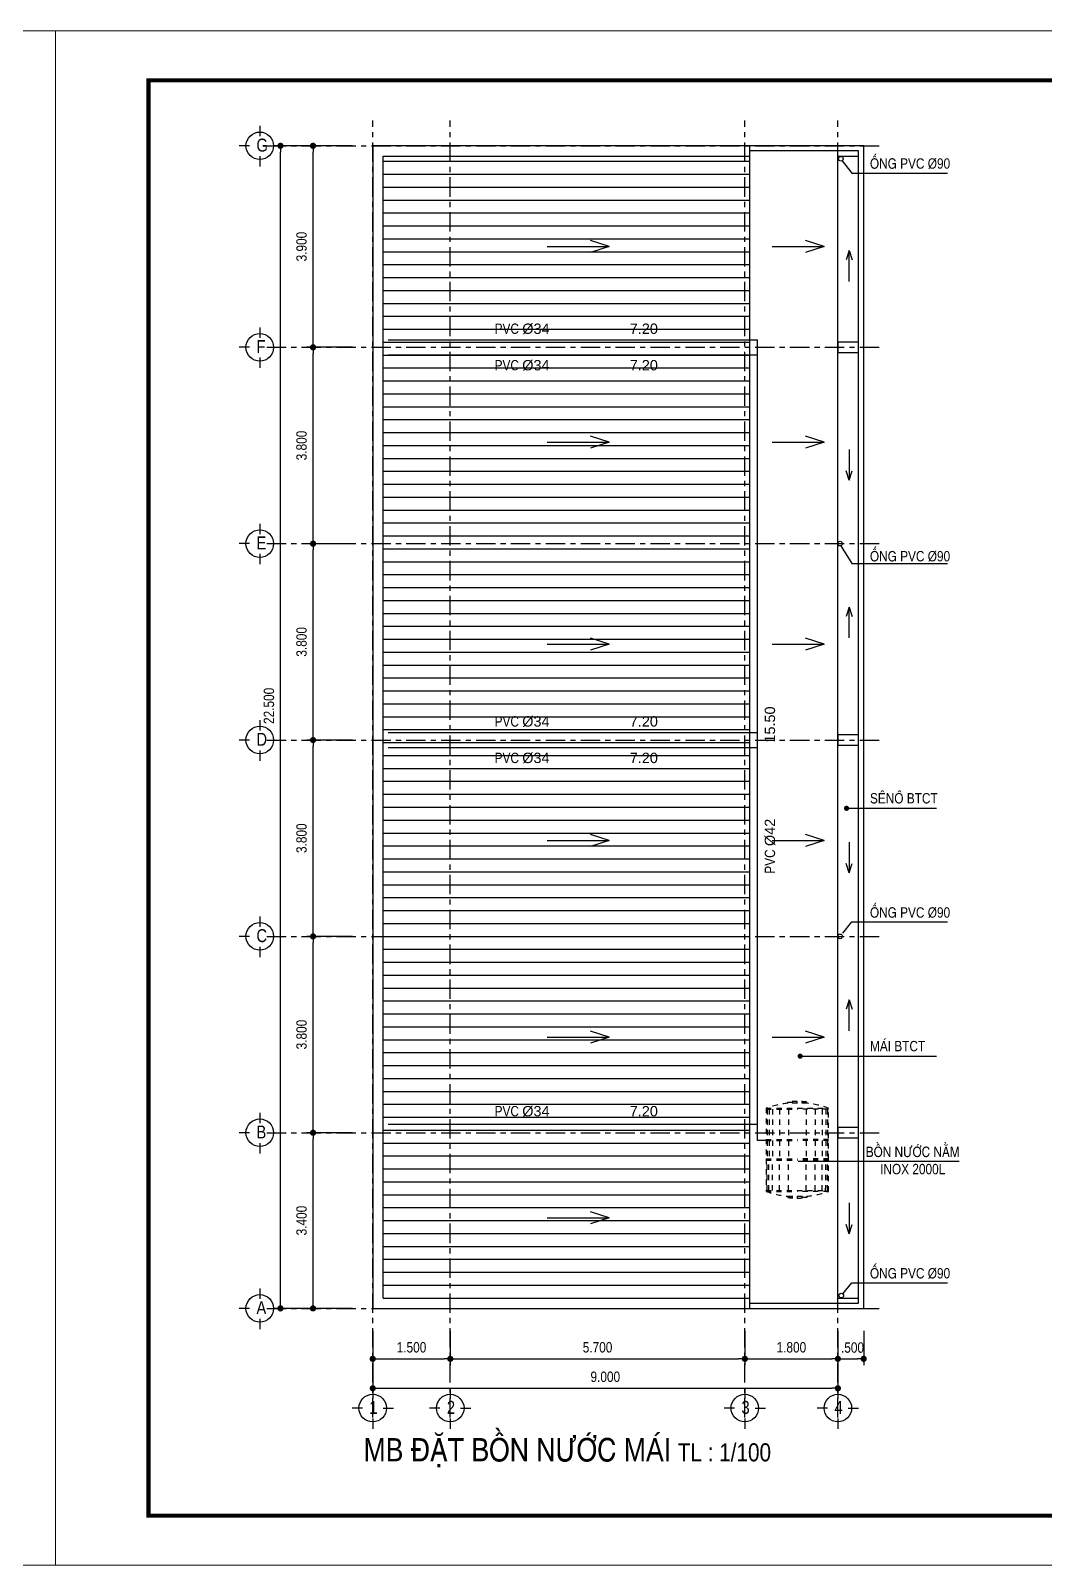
# Model space of a CAD drawing. Header units: millimetres. Extents: x -341 to 79, y 65 to 137.
# Drawn here: x -257.7 to -238.08, y 107.61 to 137.31 of the extents above; entities that cross this region are included whole.
import ezdxf

# ---------------------------------------------------------------- set-up
doc = ezdxf.new("R2010")
doc.units = ezdxf.units.MM
doc.header["$LTSCALE"] = 0.3
doc.header["$MEASUREMENT"] = 0
doc.linetypes.add('ACAD_ISO03W100', pattern=[30, 12, -18])
doc.linetypes.add('CENTER', pattern=[2, 1.25, -0.25, 0.25, -0.25])
doc.layers.get('0').update_dxf_attribs({"linetype": 'CONTINUOUS', "lineweight": 13})
doc.layers.get('DEFPOINTS').update_dxf_attribs({"linetype": 'CONTINUOUS', "lineweight": 13})
for name, color, linetype in [('CHU', 3, 'CONTINUOUS'), ('HATCH', 8, 'CONTINUOUS'), ('HATCH1', 8, 'CONTINUOUS'), ('KHUNG', 6, 'CONTINUOUS'), ('LAYER 1', 1, 'CONTINUOUS'), ('LAYER 7', 7, 'CONTINUOUS'), ('LAYER1', 1, 'CONTINUOUS'), ('LAYER7', 7, 'CONTINUOUS')]:
    doc.layers.add(name, color=color, linetype=linetype)
doc.styles.add('HELVE-KT', font='VHELVCN.TTF')
doc.dimstyles.new('1-100', dxfattribs={"dimtxt": 0.2, "dimasz": 0.12, "dimexe": 0.12, "dimexo": 0.2, "dimgap": 0.12, "dimtad": 1, "dimdec": 3, "dimzin": 4, "dimdsep": 46, "dimtxsty": 'HELVE-KT', "dimblk1": 'DOT', "dimblk2": 'DOT', "dimsah": 1, "dimcen": -0.18, "dimadec": 3, "dimazin": 0, "dimtfac": 1, "dimtdec": 3, "dimtmove": 2, "dimatfit": 3, "dimldrblk": 'DOT', "dimfxl": 0, "dimtolj": 1, "dimtzin": 4, "dimarcsym": 0})

# ---------------------------------------------------------------- blocks, each defined once
blk = doc.blocks.new('_DOT')
at = {"color": 0, "linetype": 'ByBlock'}
blk.add_line((-0.5, 0), (-1, 0), dxfattribs=at)
at = {"color": 0, "linetype": 'ByBlock', "const_width": 0.5}
blk.add_lwpolyline([(-0.25, 0, 1), (0.25, 0, 1)], format="xyb", close=True, dxfattribs=at)
blk = doc.blocks.new('*D11')
at = {"layer": 'DEFPOINTS', "color": 0, "lineweight": -2, "ltscale": 5}
for p in [(-251.078, 112.348), (-249.578, 112.348), (-249.578, 111.606)]:
    blk.add_point(p, dxfattribs=at)
at = {"layer": 'LAYER 1', "color": 0, "lineweight": -2, "ltscale": 5}
for p, q in [((-251.078, 112.148), (-251.078, 111.486)), ((-249.578, 112.148), (-249.578, 111.486)), ((-250.958, 111.606), (-249.698, 111.606))]:
    blk.add_line(p, q, dxfattribs=at)
at = {"layer": 'LAYER 1', "color": 0, "lineweight": -2, "ltscale": 5, "xscale": 0.12, "yscale": 0.12, "zscale": 0.12, "rotation": 180}
blk.add_blockref('_DOT', (-251.078, 111.606), dxfattribs=at)
at = {"layer": 'LAYER 1', "color": 0, "lineweight": -2, "ltscale": 5, "xscale": 0.12, "yscale": 0.12, "zscale": 0.12}
blk.add_blockref('_DOT', (-249.578, 111.606), dxfattribs=at)
at = {"layer": 'LAYER 1', "color": 0, "ltscale": 5, "insert": (-250.328, 111.828), "char_height": 0.2, "attachment_point": 5, "style": 'HELVE-KT'}
blk.add_mtext('\\A1;1.500', dxfattribs=at)
blk = doc.blocks.new('*D12')
at = {"layer": 'DEFPOINTS', "color": 0, "lineweight": -2, "ltscale": 5}
for p in [(-249.578, 112.348), (-243.878, 112.348), (-243.878, 111.606)]:
    blk.add_point(p, dxfattribs=at)
at = {"layer": 'LAYER 1', "color": 0, "lineweight": -2, "ltscale": 5}
for p, q in [((-249.578, 112.148), (-249.578, 111.486)), ((-243.878, 112.148), (-243.878, 111.486)), ((-249.458, 111.606), (-243.998, 111.606))]:
    blk.add_line(p, q, dxfattribs=at)
at = {"layer": 'LAYER 1', "color": 0, "lineweight": -2, "ltscale": 5, "xscale": 0.12, "yscale": 0.12, "zscale": 0.12, "rotation": 180}
blk.add_blockref('_DOT', (-249.578, 111.606), dxfattribs=at)
at = {"layer": 'LAYER 1', "color": 0, "lineweight": -2, "ltscale": 5, "xscale": 0.12, "yscale": 0.12, "zscale": 0.12}
blk.add_blockref('_DOT', (-243.878, 111.606), dxfattribs=at)
at = {"layer": 'LAYER 1', "color": 0, "ltscale": 5, "insert": (-246.728, 111.828), "char_height": 0.2, "attachment_point": 5, "style": 'HELVE-KT'}
blk.add_mtext('\\A1;5.700', dxfattribs=at)
blk = doc.blocks.new('*D13')
at = {"layer": 'DEFPOINTS', "color": 0, "lineweight": -2, "ltscale": 5}
for p in [(-252.233, 115.982), (-251.271, 115.982), (-251.271, 112.582)]:
    blk.add_point(p, dxfattribs=at)
at = {"layer": 'LAYER 1', "color": 0, "lineweight": -2, "ltscale": 5}
for p, q in [((-251.471, 115.982), (-252.353, 115.982)), ((-252.233, 112.702), (-252.233, 115.862)), ((-251.471, 112.582), (-252.353, 112.582))]:
    blk.add_line(p, q, dxfattribs=at)
at = {"layer": 'LAYER 1', "color": 0, "lineweight": -2, "ltscale": 5, "xscale": 0.12, "yscale": 0.12, "zscale": 0.12}
for p, rotation in [((-252.233, 115.982), 90), ((-252.233, 112.582), 270)]:
    blk.add_blockref('_DOT', p, dxfattribs=dict(at, rotation=rotation))
at = {"layer": 'LAYER 1', "color": 0, "ltscale": 5, "insert": (-252.455, 114.282), "char_height": 0.2, "attachment_point": 5, "rotation": 90, "style": 'HELVE-KT'}
blk.add_mtext('\\A1;3.400', dxfattribs=at)
blk = doc.blocks.new('*D14')
at = {"layer": 'DEFPOINTS', "color": 0, "lineweight": -2, "ltscale": 5}
for p in [(-252.233, 119.782), (-251.271, 119.782), (-251.271, 115.982)]:
    blk.add_point(p, dxfattribs=at)
at = {"layer": 'LAYER 1', "color": 0, "lineweight": -2, "ltscale": 5}
for p, q in [((-251.471, 119.782), (-252.353, 119.782)), ((-252.233, 116.102), (-252.233, 119.662)), ((-251.471, 115.982), (-252.353, 115.982))]:
    blk.add_line(p, q, dxfattribs=at)
at = {"layer": 'LAYER 1', "color": 0, "lineweight": -2, "ltscale": 5, "xscale": 0.12, "yscale": 0.12, "zscale": 0.12}
for p, rotation in [((-252.233, 119.782), 90), ((-252.233, 115.982), 270)]:
    blk.add_blockref('_DOT', p, dxfattribs=dict(at, rotation=rotation))
at = {"layer": 'LAYER 1', "color": 0, "ltscale": 5, "insert": (-252.455, 117.882), "char_height": 0.2, "attachment_point": 5, "rotation": 90, "style": 'HELVE-KT'}
blk.add_mtext('\\A1;3.800', dxfattribs=at)
blk = doc.blocks.new('*D15')
at = {"layer": 'DEFPOINTS', "color": 0, "lineweight": -2, "ltscale": 5}
for p in [(-252.233, 123.582), (-251.271, 123.582), (-251.271, 119.782)]:
    blk.add_point(p, dxfattribs=at)
at = {"layer": 'LAYER 1', "color": 0, "lineweight": -2, "ltscale": 5}
for p, q in [((-251.471, 123.582), (-252.353, 123.582)), ((-252.233, 119.902), (-252.233, 123.462)), ((-251.471, 119.782), (-252.353, 119.782))]:
    blk.add_line(p, q, dxfattribs=at)
at = {"layer": 'LAYER 1', "color": 0, "lineweight": -2, "ltscale": 5, "xscale": 0.12, "yscale": 0.12, "zscale": 0.12}
for p, rotation in [((-252.233, 123.582), 90), ((-252.233, 119.782), 270)]:
    blk.add_blockref('_DOT', p, dxfattribs=dict(at, rotation=rotation))
at = {"layer": 'LAYER 1', "color": 0, "ltscale": 5, "insert": (-252.455, 121.682), "char_height": 0.2, "attachment_point": 5, "rotation": 90, "style": 'HELVE-KT'}
blk.add_mtext('\\A1;3.800', dxfattribs=at)
blk = doc.blocks.new('*D16')
at = {"layer": 'DEFPOINTS', "color": 0, "lineweight": -2, "ltscale": 5}
for p in [(-252.233, 127.382), (-251.271, 127.382), (-251.271, 123.582)]:
    blk.add_point(p, dxfattribs=at)
at = {"layer": 'LAYER 1', "color": 0, "lineweight": -2, "ltscale": 5}
for p, q in [((-251.471, 127.382), (-252.353, 127.382)), ((-252.233, 123.702), (-252.233, 127.262)), ((-251.471, 123.582), (-252.353, 123.582))]:
    blk.add_line(p, q, dxfattribs=at)
at = {"layer": 'LAYER 1', "color": 0, "lineweight": -2, "ltscale": 5, "xscale": 0.12, "yscale": 0.12, "zscale": 0.12}
for p, rotation in [((-252.233, 127.382), 90), ((-252.233, 123.582), 270)]:
    blk.add_blockref('_DOT', p, dxfattribs=dict(at, rotation=rotation))
at = {"layer": 'LAYER 1', "color": 0, "ltscale": 5, "insert": (-252.455, 125.482), "char_height": 0.2, "attachment_point": 5, "rotation": 90, "style": 'HELVE-KT'}
blk.add_mtext('\\A1;3.800', dxfattribs=at)
blk = doc.blocks.new('*D17')
at = {"layer": 'DEFPOINTS', "color": 0, "lineweight": -2, "ltscale": 5}
for p in [(-252.233, 131.182), (-251.271, 131.182), (-251.271, 127.382)]:
    blk.add_point(p, dxfattribs=at)
at = {"layer": 'LAYER 1', "color": 0, "lineweight": -2, "ltscale": 5}
for p, q in [((-251.471, 131.182), (-252.353, 131.182)), ((-252.233, 127.502), (-252.233, 131.062)), ((-251.471, 127.382), (-252.353, 127.382))]:
    blk.add_line(p, q, dxfattribs=at)
at = {"layer": 'LAYER 1', "color": 0, "lineweight": -2, "ltscale": 5, "xscale": 0.12, "yscale": 0.12, "zscale": 0.12}
for p, rotation in [((-252.233, 131.182), 90), ((-252.233, 127.382), 270)]:
    blk.add_blockref('_DOT', p, dxfattribs=dict(at, rotation=rotation))
at = {"layer": 'LAYER 1', "color": 0, "ltscale": 5, "insert": (-252.455, 129.282), "char_height": 0.2, "attachment_point": 5, "rotation": 90, "style": 'HELVE-KT'}
blk.add_mtext('\\A1;3.800', dxfattribs=at)
blk = doc.blocks.new('*D18')
at = {"layer": 'DEFPOINTS', "color": 0, "lineweight": -2, "ltscale": 5}
for p in [(-252.233, 135.082), (-251.271, 135.082), (-251.271, 131.182)]:
    blk.add_point(p, dxfattribs=at)
at = {"layer": 'LAYER 1', "color": 0, "lineweight": -2, "ltscale": 5}
for p, q in [((-251.471, 135.082), (-252.353, 135.082)), ((-252.233, 131.302), (-252.233, 134.962)), ((-251.471, 131.182), (-252.353, 131.182))]:
    blk.add_line(p, q, dxfattribs=at)
at = {"layer": 'LAYER 1', "color": 0, "lineweight": -2, "ltscale": 5, "xscale": 0.12, "yscale": 0.12, "zscale": 0.12}
for p, rotation in [((-252.233, 135.082), 90), ((-252.233, 131.182), 270)]:
    blk.add_blockref('_DOT', p, dxfattribs=dict(at, rotation=rotation))
at = {"layer": 'LAYER 1', "color": 0, "ltscale": 5, "insert": (-252.455, 133.132), "char_height": 0.2, "attachment_point": 5, "rotation": 90, "style": 'HELVE-KT'}
blk.add_mtext('\\A1;3.900', dxfattribs=at)
blk = doc.blocks.new('*D19')
at = {"layer": 'DEFPOINTS', "color": 0, "lineweight": -2, "ltscale": 5}
for p in [(-252.863, 135.082), (-251.893, 135.082), (-251.893, 112.582)]:
    blk.add_point(p, dxfattribs=at)
at = {"layer": 'LAYER 1', "color": 0, "lineweight": -2, "ltscale": 5}
for p, q in [((-252.093, 135.082), (-252.983, 135.082)), ((-252.863, 112.702), (-252.863, 134.962)), ((-252.093, 112.582), (-252.983, 112.582))]:
    blk.add_line(p, q, dxfattribs=at)
at = {"layer": 'LAYER 1', "color": 0, "lineweight": -2, "ltscale": 5, "xscale": 0.12, "yscale": 0.12, "zscale": 0.12}
for p, rotation in [((-252.863, 135.082), 90), ((-252.863, 112.582), 270)]:
    blk.add_blockref('_DOT', p, dxfattribs=dict(at, rotation=rotation))
at = {"layer": 'LAYER 1', "color": 0, "ltscale": 5, "insert": (-253.086, 124.243), "char_height": 0.2, "attachment_point": 5, "rotation": 90, "style": 'HELVE-KT'}
blk.add_mtext('\\A1;22.500', dxfattribs=at)
blk = doc.blocks.new('*D20')
at = {"layer": 'DEFPOINTS', "color": 0, "lineweight": -2, "ltscale": 5}
for p in [(-243.878, 112.348), (-242.078, 112.348), (-242.078, 111.606)]:
    blk.add_point(p, dxfattribs=at)
at = {"layer": 'LAYER 1', "color": 0, "lineweight": -2, "ltscale": 5}
for p, q in [((-243.878, 112.148), (-243.878, 111.486)), ((-242.078, 112.148), (-242.078, 111.486)), ((-243.758, 111.606), (-242.198, 111.606))]:
    blk.add_line(p, q, dxfattribs=at)
at = {"layer": 'LAYER 1', "color": 0, "lineweight": -2, "ltscale": 5, "xscale": 0.12, "yscale": 0.12, "zscale": 0.12, "rotation": 180}
blk.add_blockref('_DOT', (-243.878, 111.606), dxfattribs=at)
at = {"layer": 'LAYER 1', "color": 0, "lineweight": -2, "ltscale": 5, "xscale": 0.12, "yscale": 0.12, "zscale": 0.12}
blk.add_blockref('_DOT', (-242.078, 111.606), dxfattribs=at)
at = {"layer": 'LAYER 1', "color": 0, "ltscale": 5, "insert": (-242.978, 111.828), "char_height": 0.2, "attachment_point": 5, "style": 'HELVE-KT'}
blk.add_mtext('\\A1;1.800', dxfattribs=at)
blk = doc.blocks.new('*D21')
at = {"layer": 'DEFPOINTS', "color": 0, "lineweight": -2, "ltscale": 5}
for p in [(-251.078, 111.754), (-242.078, 111.754), (-242.078, 111.036)]:
    blk.add_point(p, dxfattribs=at)
at = {"layer": 'LAYER 1', "color": 0, "lineweight": -2, "ltscale": 5}
for p, q in [((-251.078, 111.554), (-251.078, 110.916)), ((-242.078, 111.554), (-242.078, 110.916)), ((-250.958, 111.036), (-242.198, 111.036))]:
    blk.add_line(p, q, dxfattribs=at)
at = {"layer": 'LAYER 1', "color": 0, "lineweight": -2, "ltscale": 5, "xscale": 0.12, "yscale": 0.12, "zscale": 0.12, "rotation": 180}
blk.add_blockref('_DOT', (-251.078, 111.036), dxfattribs=at)
at = {"layer": 'LAYER 1', "color": 0, "lineweight": -2, "ltscale": 5, "xscale": 0.12, "yscale": 0.12, "zscale": 0.12}
blk.add_blockref('_DOT', (-242.078, 111.036), dxfattribs=at)
at = {"layer": 'LAYER 1', "color": 0, "ltscale": 5, "insert": (-246.578, 111.258), "char_height": 0.2, "attachment_point": 5, "style": 'HELVE-KT'}
blk.add_mtext('\\A1;9.000', dxfattribs=at)
blk = doc.blocks.new('*D22')
at = {"layer": 'DEFPOINTS', "color": 0, "lineweight": -2, "ltscale": 5}
for p in [(-242.078, 112.348), (-241.578, 112.348), (-241.578, 111.606)]:
    blk.add_point(p, dxfattribs=at)
at = {"layer": 'LAYER 1', "color": 0, "lineweight": -2, "ltscale": 5}
for p, q in [((-242.078, 112.148), (-242.078, 111.486)), ((-241.578, 112.148), (-241.578, 111.486)), ((-241.958, 111.606), (-241.698, 111.606))]:
    blk.add_line(p, q, dxfattribs=at)
at = {"layer": 'LAYER 1', "color": 0, "lineweight": -2, "ltscale": 5, "xscale": 0.12, "yscale": 0.12, "zscale": 0.12, "rotation": 180}
blk.add_blockref('_DOT', (-242.078, 111.606), dxfattribs=at)
at = {"layer": 'LAYER 1', "color": 0, "lineweight": -2, "ltscale": 5, "xscale": 0.12, "yscale": 0.12, "zscale": 0.12}
blk.add_blockref('_DOT', (-241.578, 111.606), dxfattribs=at)
at = {"layer": 'LAYER 1', "color": 0, "ltscale": 5, "insert": (-241.795, 111.823), "char_height": 0.2, "attachment_point": 5, "style": 'HELVE-KT'}
blk.add_mtext('\\A1;.500', dxfattribs=at)
blk = doc.blocks.new('W')
at = {"layer": 'HATCH', "linetype": 'ACAD_ISO03W100', "ltscale": 0.01}
for p, q in [((-26.697, 531.989), (-26.697, 531.506)), ((-26.681, 531.989), (-26.681, 531.022)), ((-26.212, 531.988), (-26.212, 531.505)), ((-26.195, 531.988), (-26.195, 531.505)), ((-25.91, 531.988), (-25.91, 531.505)), ((-25.894, 531.988), (-25.894, 531.505)), ((-25.425, 531.988), (-25.425, 531.505)), ((-25.408, 531.988), (-25.408, 531.021)), ((-26.681, 531.974), (-26.212, 531.972)), ((-26.681, 531.945), (-26.212, 531.944)), ((-26.681, 531.891), (-26.212, 531.89)), ((-26.681, 531.784), (-26.212, 531.783)), ((-25.91, 531.972), (-26.195, 531.972)), ((-25.91, 531.944), (-26.195, 531.944)), ((-25.91, 531.89), (-26.195, 531.89)), ((-25.91, 531.783), (-26.195, 531.783)), ((-25.425, 531.972), (-25.894, 531.972)), ((-25.425, 531.944), (-25.894, 531.944)), ((-25.425, 531.89), (-25.894, 531.89)), ((-25.425, 531.783), (-25.894, 531.783)), ((-26.773, 531.653), (-26.792, 531.653)), ((-26.792, 531.653), (-26.792, 531.506)), ((-26.681, 531.643), (-26.212, 531.642)), ((-25.91, 531.642), (-26.195, 531.642)), ((-25.425, 531.642), (-25.894, 531.642)), ((-25.333, 531.653), (-25.314, 531.653)), ((-25.314, 531.653), (-25.314, 531.506)), ((-26.773, 531.506), (-26.801, 531.506)), ((-26.792, 531.359), (-26.792, 531.506)), ((-26.773, 531.359), (-26.792, 531.359)), ((-26.697, 531.023), (-26.697, 531.506)), ((-26.681, 531.369), (-26.212, 531.368)), ((-26.212, 531.021), (-26.212, 531.505)), ((-26.195, 531.021), (-26.195, 531.505)), ((-25.91, 531.368), (-26.195, 531.368)), ((-25.91, 531.021), (-25.91, 531.505)), ((-25.894, 531.021), (-25.894, 531.505)), ((-25.425, 531.368), (-25.894, 531.368)), ((-25.425, 531.021), (-25.425, 531.505)), ((-25.333, 531.506), (-25.304, 531.506)), ((-25.333, 531.359), (-25.314, 531.359)), ((-25.314, 531.359), (-25.314, 531.506)), ((-26.681, 531.228), (-26.212, 531.227)), ((-26.681, 531.121), (-26.212, 531.12)), ((-26.681, 531.067), (-26.212, 531.066)), ((-26.681, 531.038), (-26.212, 531.037)), ((-25.91, 531.227), (-26.195, 531.227)), ((-25.91, 531.12), (-26.195, 531.12)), ((-25.91, 531.066), (-26.195, 531.066)), ((-25.91, 531.037), (-26.195, 531.037)), ((-25.425, 531.227), (-25.894, 531.227)), ((-25.425, 531.12), (-25.894, 531.12)), ((-25.425, 531.066), (-25.894, 531.066)), ((-25.425, 531.037), (-25.894, 531.037))]:
    blk.add_line(p, q, dxfattribs=at)
blk.add_lwpolyline([(-26.773, 531.359, 0.05503), (-26.697, 531.023), (-26.195, 531.021), (-25.408, 531.021, 0.05503), (-25.333, 531.358), (-25.333, 531.505), (-25.333, 531.652, 0.05503), (-25.408, 531.988), (-26.195, 531.988), (-26.697, 531.989, 0.05503), (-26.773, 531.653), (-26.773, 531.506)], format="xyb", close=True, dxfattribs=at)
for centre, start, end in [((-25.43, 531.495), 173.3756, 179.5441), ((-26.675, 531.495), 0.4559, 6.6244), ((-25.43, 531.517), 180.4559, 186.6244), ((-26.675, 531.517), 353.3756, 359.5441)]:
    blk.add_arc(centre, 1.371, start, end, dxfattribs=at)

msp = doc.modelspace()

# ---------------------------------------------------------------- hatches: boundary and pattern name
at = {"layer": 'LAYER 1', "ltscale": 5}
h = msp.add_hatch(dxfattribs=at)
h.set_pattern_fill('LINE', color=256, scale=2, angle=180, style=0)
h.set_pattern_definition([(180, (-250.87848, 112.78246), (-3e-17, -0.25), [])])
h.paths.add_polyline_path([(-243.7785, 112.7825), (-243.7785, 134.8825), (-250.8785, 134.8825), (-250.8785, 112.7825)])

# ---------------------------------------------------------------- linework, layer by layer
at = {"layer": 'CHU'}
for points in [[(-253.2634, 135.4658), (-253.2634, 135.2658)], [(-253.4634, 135.0825), (-253.6634, 135.0825)], [(-253.2634, 134.8825), (-253.2634, 134.6825)], [(-253.0634, 135.0825), (-252.8634, 135.0825)], [(-253.2634, 131.5658), (-253.2634, 131.3658)], [(-253.4634, 131.1825), (-253.6634, 131.1825)], [(-253.2634, 130.9825), (-253.2634, 130.7825)], [(-253.0634, 131.1825), (-252.8634, 131.1825)], [(-253.2634, 127.7658), (-253.2634, 127.5658)], [(-253.4634, 127.3825), (-253.6634, 127.3825)], [(-253.2634, 127.1825), (-253.2634, 126.9825)], [(-253.0634, 127.3825), (-252.8634, 127.3825)], [(-253.2634, 123.9658), (-253.2634, 123.7658)], [(-253.4634, 123.5825), (-253.6634, 123.5825)], [(-253.0634, 123.5825), (-252.8634, 123.5825)], [(-253.2634, 123.3825), (-253.2634, 123.1825)], [(-253.2634, 120.1658), (-253.2634, 119.9658)], [(-253.4634, 119.7825), (-253.6634, 119.7825)], [(-253.0634, 119.7825), (-252.8634, 119.7825)], [(-253.2634, 119.5825), (-253.2634, 119.3825)], [(-253.2634, 116.3658), (-253.2634, 116.1658)], [(-253.4634, 115.9825), (-253.6634, 115.9825)], [(-253.0634, 115.9825), (-252.8634, 115.9825)], [(-253.2634, 115.7825), (-253.2634, 115.5825)], [(-253.2634, 112.9658), (-253.2634, 112.7658)], [(-253.4634, 112.5825), (-253.6634, 112.5825)], [(-253.0634, 112.5825), (-252.8634, 112.5825)], [(-253.2634, 112.3825), (-253.2634, 112.1825)], [(-251.0785, 111.0362), (-251.0785, 110.8362)], [(-249.5785, 111.0362), (-249.5785, 110.8362)], [(-243.8785, 111.0362), (-243.8785, 110.8362)], [(-242.0785, 111.0362), (-242.0785, 110.8362)], [(-251.2785, 110.6529), (-251.4785, 110.6529)], [(-250.8785, 110.6529), (-250.6785, 110.6529)], [(-249.7785, 110.6529), (-249.9785, 110.6529)], [(-249.3785, 110.6529), (-249.1785, 110.6529)], [(-244.0785, 110.6529), (-244.2785, 110.6529)], [(-243.6785, 110.6529), (-243.4785, 110.6529)], [(-242.2785, 110.6529), (-242.4785, 110.6529)], [(-241.8785, 110.6529), (-241.6785, 110.6529)], [(-251.0785, 110.4529), (-251.0785, 110.2529)], [(-249.5785, 110.4529), (-249.5785, 110.2529)], [(-243.8785, 110.4529), (-243.8785, 110.2529)], [(-242.0785, 110.4529), (-242.0785, 110.2529)]]:
    msp.add_lwpolyline(points, dxfattribs=at)
for centre in [(-253.2634, 135.0825), (-253.2634, 131.1825), (-253.2634, 127.3825), (-253.2634, 123.5825), (-253.2634, 119.7825), (-253.2634, 115.9825), (-253.2634, 112.5825), (-251.0785, 110.6529), (-249.5785, 110.6529), (-243.8785, 110.6529), (-242.0785, 110.6529)]:
    msp.add_circle(centre, 0.2667, dxfattribs=at)
at = {"layer": 'DEFPOINTS', "linetype": 'Continuous', "ltscale": 0.08}
for points in [[(-299.2157, 107.6101), (-257.2157, 107.6101), (-257.2157, 137.3101), (-299.2157, 137.3101)], [(-257.2157, 107.6101), (-215.2157, 107.6101), (-215.2157, 137.3101), (-257.2157, 137.3101)]]:
    msp.add_lwpolyline(points, close=True, dxfattribs=at)
at = {"layer": 'HATCH', "linetype": 'CENTER'}
for points in [[(-251.0785, 110.4723), (-251.0785, 135.5709)], [(-249.5785, 110.4723), (-249.5785, 135.5709)], [(-243.8785, 110.4723), (-243.8785, 135.5709)], [(-242.0785, 110.4723), (-242.0785, 135.5709)], [(-253.1296, 135.0825), (-241.1997, 135.0825)], [(-253.1296, 131.1825), (-241.1997, 131.1825)], [(-253.1296, 127.3825), (-241.1997, 127.3825)], [(-253.1296, 123.5825), (-241.1997, 123.5825)], [(-253.1296, 119.7825), (-241.1997, 119.7825)], [(-253.1296, 115.9825), (-241.1997, 115.9825)], [(-253.1296, 112.5825), (-241.1997, 112.5825)]]:
    msp.add_lwpolyline(points, dxfattribs=at)
at = {"layer": 'HATCH', "ltscale": 5}
for points in [[(-241.9974, 134.7924), (-241.8092, 134.5559), (-239.9566, 134.5559)], [(-242.0192, 127.3398), (-241.8092, 127), (-239.9566, 127)], [(-241.9808, 119.8453), (-241.8092, 120.0609), (-239.9566, 120.0609)], [(-241.9808, 112.8622), (-241.8092, 113.0778), (-239.9566, 113.0778)]]:
    msp.add_lwpolyline(points, dxfattribs=at)
at = {"layer": 'HATCH', "linetype": 'CENTER', "ltscale": 0.001}
msp.add_lwpolyline([(-242.0785, 112.5825), (-241.5785, 112.5825)], dxfattribs=at)
at = {"layer": 'HATCH1', "ltscale": 5}
for points in [[(-242.0785, 134.8825), (-241.6785, 134.8825)], [(-241.9103, 122.2603), (-240.173, 122.2603)], [(-242.8075, 117.4639), (-240.173, 117.4639)], [(-242.0785, 112.7825), (-241.6785, 112.7825)]]:
    msp.add_lwpolyline(points, dxfattribs=at)
for points in [[(-242.0785, 131.0825), (-241.6785, 131.0825), (-241.6785, 131.2825), (-242.0785, 131.2825)], [(-242.0785, 123.4825), (-241.6785, 123.4825), (-241.6785, 123.6825), (-242.0785, 123.6825)], [(-242.0785, 115.8825), (-241.6785, 115.8825), (-241.6785, 116.0825), (-242.0785, 116.0825)]]:
    msp.add_lwpolyline(points, close=True, dxfattribs=at)
at = {"layer": 'KHUNG', "linetype": 'Continuous', "ltscale": 0.08}
for points in [[(-250.7798, 131.3285), (-243.6348, 131.3285)], [(-243.4661, 115.8299), (-243.6348, 115.8299), (-243.6348, 131.3285)], [(-250.7798, 131.0365), (-243.6348, 131.0365)], [(-250.7798, 123.7285), (-243.6348, 123.7285)], [(-250.7798, 123.4365), (-243.6348, 123.4365)], [(-250.7798, 116.1475), (-243.6348, 116.1475)]]:
    msp.add_lwpolyline(points, dxfattribs=at)
at = {"layer": 'LAYER 1', "ltscale": 5}
for points in [[(-247.7013, 133.1315), (-246.5051, 133.1315)], [(-246.5051, 133.1315), (-246.8656, 133.2479)], [(-246.5051, 133.1315), (-246.8656, 133.0152)], [(-243.3472, 133.1315), (-242.3411, 133.1315)], [(-242.3411, 133.1315), (-242.7015, 133.2479)], [(-242.3411, 133.1315), (-242.7015, 133.0152)], [(-241.8624, 133.0554), (-241.9206, 132.8752)], [(-241.8624, 132.4573), (-241.8624, 133.0554)], [(-241.8624, 133.0554), (-241.8042, 132.8752)], [(-247.7013, 129.3446), (-246.5051, 129.3446)], [(-246.5051, 129.3446), (-246.8656, 129.461)], [(-246.5051, 129.3446), (-246.8656, 129.2282)], [(-243.3472, 129.3446), (-242.3411, 129.3446)], [(-242.3411, 129.3446), (-242.7015, 129.461)], [(-242.3411, 129.3446), (-242.7015, 129.2282)], [(-241.8624, 129.2078), (-241.8624, 128.6097)], [(-241.8624, 128.6097), (-241.9206, 128.79)], [(-241.8624, 128.6097), (-241.8042, 128.79)], [(-241.8624, 126.1552), (-241.9206, 125.975)], [(-241.8624, 125.5571), (-241.8624, 126.1552)], [(-241.8624, 126.1552), (-241.8042, 125.975)], [(-247.7013, 125.4378), (-246.5051, 125.4378)], [(-246.5051, 125.4378), (-246.8656, 125.5542)], [(-246.5051, 125.4378), (-246.8656, 125.3215)], [(-243.3472, 125.4378), (-242.3411, 125.4378)], [(-242.3411, 125.4378), (-242.7015, 125.5542)], [(-242.3411, 125.4378), (-242.7015, 125.3215)], [(-247.7013, 121.6352), (-246.5051, 121.6352)], [(-246.5051, 121.6352), (-246.8656, 121.7516)], [(-246.5051, 121.6352), (-246.8656, 121.5188)], [(-243.3472, 121.6352), (-242.3411, 121.6352)], [(-242.3411, 121.6352), (-242.7015, 121.7516)], [(-242.3411, 121.6352), (-242.7015, 121.5188)], [(-241.8624, 121.6078), (-241.8624, 121.0097)], [(-241.8624, 121.0097), (-241.9206, 121.19)], [(-241.8624, 121.0097), (-241.8042, 121.19)], [(-241.8624, 118.5552), (-241.9206, 118.375)], [(-241.8624, 117.9571), (-241.8624, 118.5552)], [(-241.8624, 118.5552), (-241.8042, 118.375)], [(-246.5051, 117.833), (-246.8656, 117.9494)], [(-242.3411, 117.833), (-242.7015, 117.9494)], [(-247.7013, 117.833), (-246.5051, 117.833)], [(-246.5051, 117.833), (-246.8656, 117.7166)], [(-243.3472, 117.833), (-242.3411, 117.833)], [(-242.3411, 117.833), (-242.7015, 117.7166)], [(-246.5051, 114.3332), (-246.8656, 114.4496)], [(-241.8624, 114.6255), (-241.8624, 114.0274)], [(-247.7013, 114.3332), (-246.5051, 114.3332)], [(-246.5051, 114.3332), (-246.8656, 114.2168)], [(-241.8624, 114.0274), (-241.9206, 114.2076)], [(-241.8624, 114.0274), (-241.8042, 114.2076)]]:
    msp.add_lwpolyline(points, dxfattribs=at)
at = {"layer": 'LAYER 1', "ltscale": 5, "const_width": 0.05}
for points in [[(-241.9353, 122.2603, 1), (-241.8853, 122.2603, 1)], [(-242.8325, 117.4639, 1), (-242.7825, 117.4639, 1)]]:
    msp.add_lwpolyline(points, format="xyb", close=True, dxfattribs=at)
at = {"layer": 'LAYER 1', "ltscale": 5}
for centre in [(-242.0206, 134.831), (-242.0335, 127.3825), (-242.0335, 119.7825), (-242.0124, 112.8302)]:
    msp.add_circle(centre, 0.045, dxfattribs=at)
at = {"layer": 'LAYER 7', "ltscale": 5}
for points in [[(-242.0785, 135.0825), (-251.0785, 135.0825), (-251.0785, 112.5825), (-242.0785, 112.5825), (-242.0785, 134.9825)], [(-250.8785, 112.7825), (-250.8785, 134.8825)], [(-250.8785, 134.8825), (-243.7785, 134.8825)], [(-243.7785, 112.5825), (-243.7785, 135.0825)], [(-241.6785, 112.6825), (-241.6785, 134.9825), (-243.7785, 134.9825)], [(-241.5785, 112.5825), (-241.5785, 135.0825), (-242.0785, 135.0825)], [(-250.8785, 112.7825), (-243.7785, 112.7825)], [(-243.7785, 112.6825), (-241.6785, 112.6825)], [(-242.0785, 112.5825), (-241.5785, 112.5825)]]:
    msp.add_lwpolyline(points, dxfattribs=at)
at = {"layer": 'LAYER1', "linetype": 'Continuous', "ltscale": 0.08}
msp.add_lwpolyline([(-239.7327, 115.4266), (-242.8453, 115.4266)], dxfattribs=at)
at = {"layer": 'LAYER7', "linetype": 'Continuous', "const_width": 0.08}
msp.add_lwpolyline([(-216.2157, 136.3475), (-255.4157, 136.3475), (-255.4157, 108.5726), (-216.2157, 108.5726)], close=True, dxfattribs=at)

# ---------------------------------------------------------------- block references
at = {"layer": 'LAYER1', "linetype": 'Continuous', "xscale": 1.25, "yscale": 1.25, "zscale": 1.25, "rotation": 90}
msp.add_blockref('W', (421.5193, 148.2179), dxfattribs=at)

# ---------------------------------------------------------------- texts
at = {"layer": 'LAYER 1', "linetype": 'Continuous', "ltscale": 0.4, "insert": (-251.2572, 110.0715), "char_height": 0.2, "width": 10.809043, "attachment_point": 1, "style": 'HELVE-KT'}
msp.add_mtext('{\\H2.25x;MB ÑAËT BOÀN NÖÔÙC MAÙI}  {\\H1.75x;TL : 1/100}', dxfattribs=at)
at = {"layer": 'LAYER1', "linetype": 'Continuous', "ltscale": 0.05, "style": 'HELVE-KT'}
for s, insert, char_height, width, attachment_point in [('G', (-253.3285, 135.221), 0.25, 13.097333, 1), ('OÁNG PVC {\\fArial Narrow|b0|i0|c0|p34;%%C90}', (-241.4574, 134.8399), 0.2, 17.4622, 1), ('F', (-253.3285, 131.321), 0.25, 13.097333, 1), ('E', (-253.3285, 127.521), 0.25, 13.097333, 1), ('OÁNG PVC {\\fArial Narrow|b0|i0|c0|p34;%%C90}', (-241.4574, 127.2398), 0.2, 17.4622, 1), ('D', (-253.3285, 123.721), 0.25, 13.097333, 1), ('SEÂNOÂ BTCT', (-241.4574, 122.555), 0.2, 17.4622, 1), ('OÁNG PVC {\\fArial Narrow|b0|i0|c0|p34;%%C90}', (-241.4574, 120.3449), 0.2, 17.4622, 1), ('C', (-253.3285, 119.921), 0.25, 13.097333, 1), ('MAÙI BTCT', (-241.4574, 117.7587), 0.2, 17.4622, 1), ('B', (-253.3285, 116.121), 0.25, 13.097333, 1), ('BOÀN NÖÔÙC NAÈM INOX 2000L', (-240.6305, 115.7119), 0.2, 1.84417, 2), ('OÁNG PVC {\\fArial Narrow|b0|i0|c0|p34;%%C90}', (-241.4574, 113.3618), 0.2, 17.4622, 1), ('A', (-253.3285, 112.721), 0.25, 13.097333, 1), ('1', (-251.1437, 110.7914), 0.25, 13.097333, 1), ('2', (-249.6437, 110.7914), 0.25, 13.097333, 1), ('3', (-243.9437, 110.7914), 0.25, 13.097333, 1), ('4', (-242.1437, 110.7914), 0.25, 13.097333, 1)]:
    msp.add_mtext(s, dxfattribs=dict(at, insert=insert, char_height=char_height, width=width, attachment_point=attachment_point))
at = {"layer": 'LAYER1', "linetype": 'Continuous', "ltscale": 0.05, "char_height": 0.2, "attachment_point": 1, "style": 'HELVE-KT'}
for insert in [(-248.7195, 131.6425), (-248.7195, 130.9363), (-248.7195, 124.0425), (-248.7195, 123.3363), (-248.7195, 116.4992)]:
    msp.add_mtext('PVC {\\fArial|b0|i0|c0|p34;%%C34                    7.20 }', dxfattribs=dict(at, insert=insert))
at = {"layer": 'LAYER1', "linetype": 'Continuous', "ltscale": 0.05, "insert": (-243.4933, 120.9954), "char_height": 0.2, "attachment_point": 1, "rotation": 90, "style": 'HELVE-KT'}
msp.add_mtext('PVC {\\fArial|b0|i0|c0|p34;%%C42                   15.50 }', dxfattribs=at)

# ---------------------------------------------------------------- dimensions: what is measured, and where the dimension line sits
at = {"layer": 'LAYER 1', "ltscale": 5}
dim = msp.add_linear_dim(base=(-252.8634, 135.0825), p1=(-251.8934, 112.5825), p2=(-251.8934, 135.0825), angle=90, dimstyle='1-100', dxfattribs=at)
dim.commit()
dim.dimension.update_dxf_attribs({"geometry": '*D19', "text_midpoint": (-253.0855, 124.2435), "dimtype": 160})
for base, p1, p2, angle, picture, middle in [((-252.2332, 135.0825), (-251.2714, 131.1825), (-251.2714, 135.0825), 90, '*D18', (-252.4553, 133.1325)), ((-252.2332, 131.1825), (-251.2714, 127.3825), (-251.2714, 131.1825), 90, '*D17', (-252.4553, 129.2825)), ((-252.2332, 127.3825), (-251.2714, 123.5825), (-251.2714, 127.3825), 90, '*D16', (-252.4553, 125.4825)), ((-252.2332, 123.5825), (-251.2714, 119.7825), (-251.2714, 123.5825), 90, '*D15', (-252.4553, 121.6825)), ((-252.2332, 119.7825), (-251.2714, 115.9825), (-251.2714, 119.7825), 90, '*D14', (-252.4553, 117.8825)), ((-252.2332, 115.9825), (-251.2714, 112.5825), (-251.2714, 115.9825), 90, '*D13', (-252.4553, 114.2825)), ((-249.5785, 111.6059), (-251.0785, 112.3482), (-249.5785, 112.3482), 180, '*D11', (-250.3285, 111.8281)), ((-243.8785, 111.6059), (-249.5785, 112.3482), (-243.8785, 112.3482), 180, '*D12', (-246.7285, 111.8281)), ((-242.0785, 111.6059), (-243.8785, 112.3482), (-242.0785, 112.3482), 180, '*D20', (-242.9785, 111.8281)), ((-242.0785, 111.0362), (-251.0785, 111.7536), (-242.0785, 111.7536), 180, '*D21', (-246.5785, 111.2583))]:
    dim = msp.add_linear_dim(base=base, p1=p1, p2=p2, angle=angle, dimstyle='1-100', dxfattribs=at)
    dim.commit()
    dim.dimension.update_dxf_attribs({"geometry": picture, "text_midpoint": middle})
dim = msp.add_linear_dim(base=(-241.5785, 111.6059), p1=(-242.0785, 112.3482), p2=(-241.5785, 112.3482), dimstyle='1-100', dxfattribs=at)
dim.commit()
dim.dimension.update_dxf_attribs({"geometry": '*D22', "text_midpoint": (-241.7946, 111.8229), "dimtype": 160})

doc.saveas('drawing.dxf')
